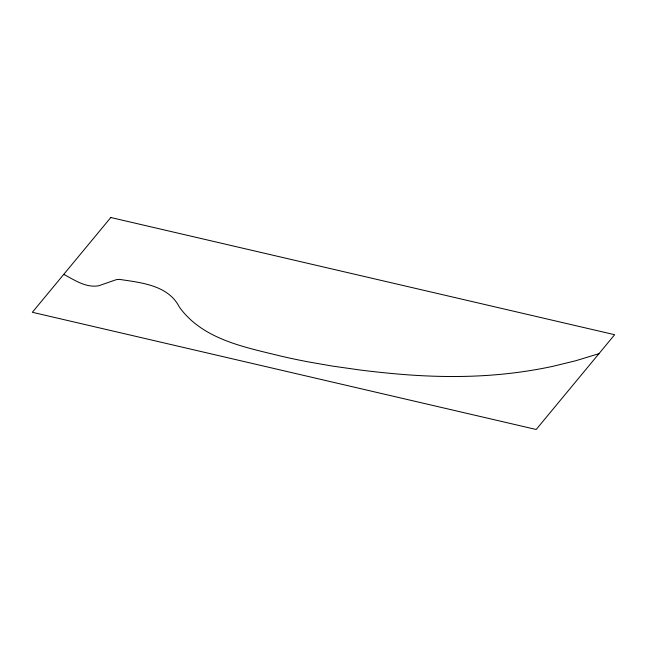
<?xml version="1.0" encoding="UTF-8"?>
<svg xmlns="http://www.w3.org/2000/svg" width="647" height="647" viewBox="0 0 647 647"><rect width="100%" height="100%" fill="white"/><g stroke="black" fill="none" stroke-linecap="round" stroke-linejoin="round"><path stroke-width="0.97" d="M598.96 353.666L575.684 360.759L552.797 366.339A259.698 143.335 -2.1 0 1 508.437 373.529C469.633 377.872 430.401 377.152 391.572 373.465A593.186 327.398 -2.1 0 1 359.781 369.971L331.951 366.008L307.826 361.794A473.353 261.259 -2.1 0 1 280.935 356.117C244.687 347.132 202.673 339.538 179.373 307.074C168.196 285.101 141.135 282.69 119.566 279.399A13.361 7.376 -2.1 0 0 116.217 279.69L98.797 285.748A14.857 8.201 -2.1 0 1 93.977 286.16C82.856 286.039 73.248 279.294 63.738 274.385M110.807 217.513L32.35 312.291L536.193 429.487L614.65 334.709L110.807 217.513"/></g></svg>
